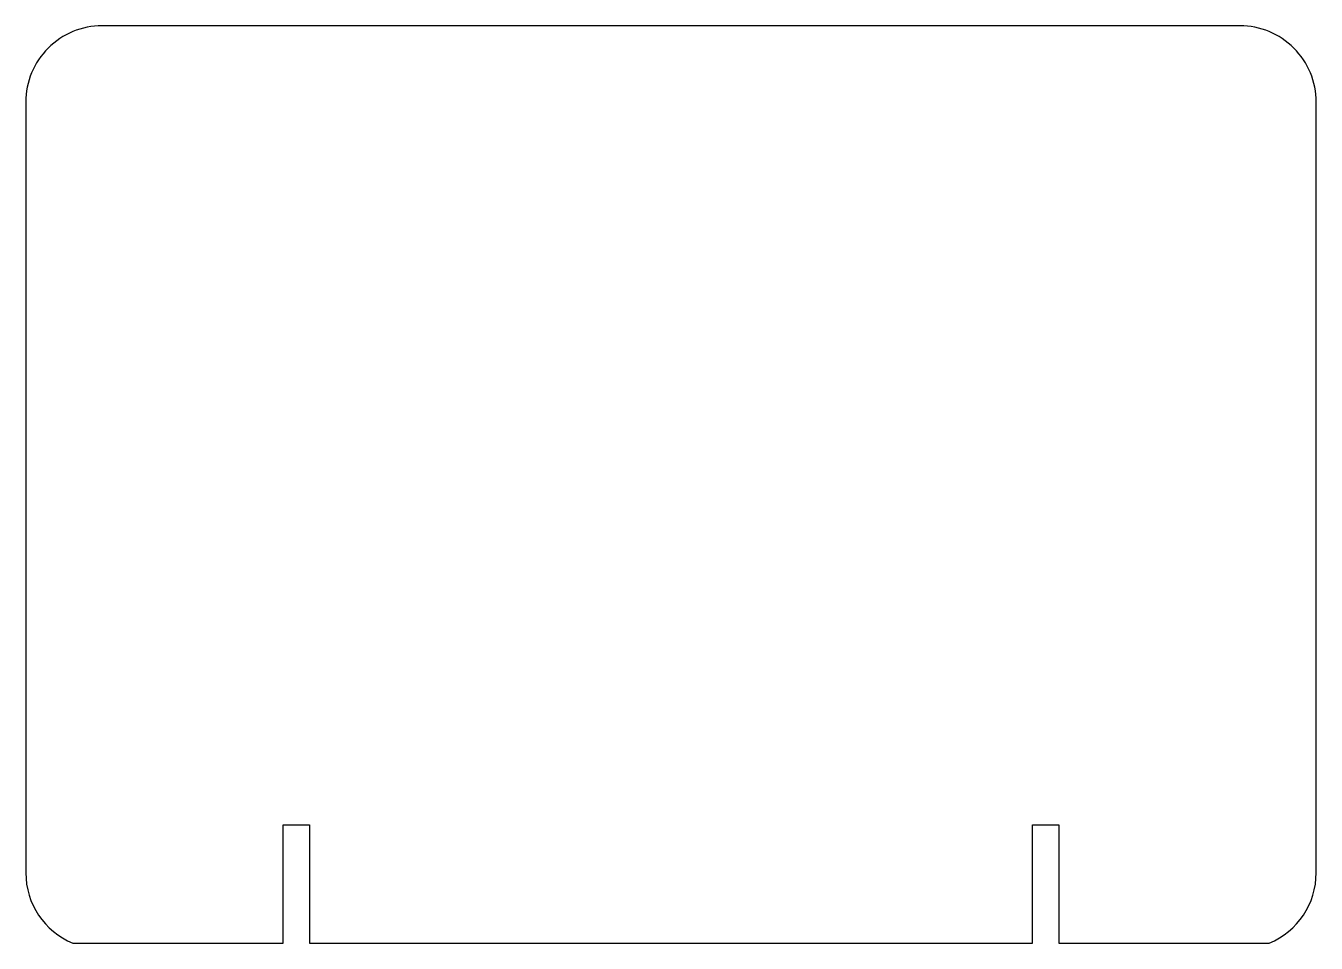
# Model space of a CAD drawing. Header units: millimetres. Extents: x -145 to 145, y -133 to 72.
import ezdxf

# ---------------------------------------------------------------- set-up
doc = ezdxf.new("R2010")
doc.units = ezdxf.units.MM
doc.layers.add('PERIMETER', color=5, linetype='CONTINUOUS')

msp = doc.modelspace()

# ---------------------------------------------------------------- linework, layer by layer
at = {"layer": 'PERIMETER'}
msp.add_lwpolyline([(80.97, -133.1), (80.97, -106.6), (86.87, -106.6), (86.87, -133.1), (124.92, -133.1), (124.92, -133.1), (134.07, -133.1), (134.07, -133.08, 0.302642), (144.58, -117.32), (144.58, 55.42, 0.414214), (127.5, 72.49), (-127.5, 72.49, 0.414214), (-144.58, 55.42), (-144.58, -117.32, 0.302642), (-134.07, -133.08), (-134.07, -133.1), (-124.92, -133.1), (-124.92, -133.1), (-86.87, -133.1), (-86.87, -106.6), (-80.97, -106.6), (-80.97, -133.1)], format="xyb", close=True, dxfattribs=at)

doc.saveas('drawing.dxf')
